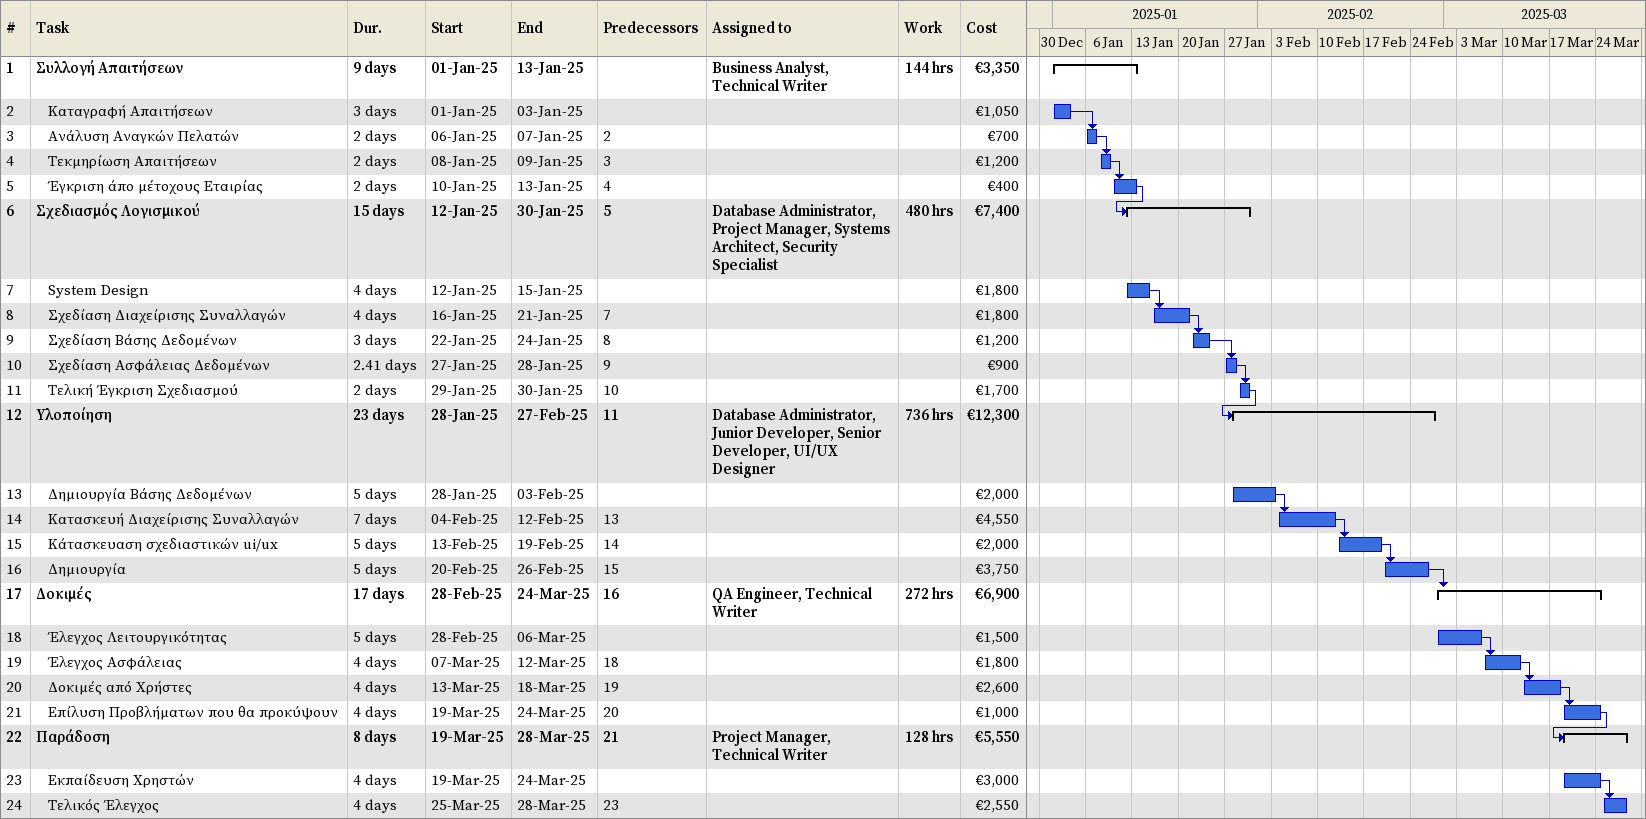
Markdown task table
| ID | Level | Task | Duration | Start | Finish | Predecessors | Resources | Work (h) | Cost (€) |
|---|---|---|---|---|---|---|---|---|---|
| 1 | 1 | **Συλλογή Απαιτήσεων** | 9d | 2025-01-01 | 2025-01-13 |  | Business Analyst, Technical Writer | 144 | 3350 |
| 2 | 2 | Καταγραφή Απαιτήσεων | 3d | 2025-01-01 | 2025-01-03 |  |  |  | 1050 |
| 3 | 2 | Ανάλυση Αναγκών Πελατών | 2d | 2025-01-06 | 2025-01-07 | 2 |  |  | 700 |
| 4 | 2 | Τεκμηρίωση Απαιτήσεων | 2d | 2025-01-08 | 2025-01-09 | 3 |  |  | 1200 |
| 5 | 2 | Έγκριση άπο μέτοχους Εταιρίας | 2d | 2025-01-10 | 2025-01-13 | 4 |  |  | 400 |
| 6 | 1 | **Σχεδιασμός Λογισμικού** | 15d | 2025-01-12 | 2025-01-30 | 5 | Database Administrator, Project Manager, Systems Architect, Security Specialist | 480 | 7400 |
| 7 | 2 | System Design | 4d | 2025-01-12 | 2025-01-15 |  |  |  | 1800 |
| 8 | 2 | Σχεδίαση Διαχείρισης Συναλλαγών | 4d | 2025-01-16 | 2025-01-21 | 7 |  |  | 1800 |
| 9 | 2 | Σχεδίαση Βάσης Δεδομένων | 3d | 2025-01-22 | 2025-01-24 | 8 |  |  | 1200 |
| 10 | 2 | Σχεδίαση Ασφάλειας Δεδομένων | 2.41d | 2025-01-27 | 2025-01-28 | 9 |  |  | 900 |
| 11 | 2 | Τελική Έγκριση Σχεδιασμού | 2d | 2025-01-29 | 2025-01-30 | 10 |  |  | 1700 |
| 12 | 1 | **Υλοποίηση** | 23d | 2025-01-28 | 2025-02-27 | 11 | Database Administrator, Junior Developer, Senior Developer, UI/UX Designer | 736 | 12300 |
| 13 | 2 | Δημιουργία Βάσης Δεδομένων | 5d | 2025-01-28 | 2025-02-03 |  |  |  | 2000 |
| 14 | 2 | Κατασκευή Διαχείρισης Συναλλαγών | 7d | 2025-02-04 | 2025-02-12 | 13 |  |  | 4550 |
| 15 | 2 | Κάτασκευαση σχεδιαστικών ui/ux | 5d | 2025-02-13 | 2025-02-19 | 14 |  |  | 2000 |
| 16 | 2 | Δημιουργία | 5d | 2025-02-20 | 2025-02-26 | 15 |  |  | 3750 |
| 17 | 1 | **Δοκιμές** | 17d | 2025-02-28 | 2025-03-24 | 16 | QA Engineer, Technical Writer | 272 | 6900 |
| 18 | 2 | Έλεγχος Λειτουργικότητας | 5d | 2025-02-28 | 2025-03-06 |  |  |  | 1500 |
| 19 | 2 | Έλεγχος Ασφάλειας | 4d | 2025-03-07 | 2025-03-12 | 18 |  |  | 1800 |
| 20 | 2 | Δοκιμές από Χρήστες | 4d | 2025-03-13 | 2025-03-18 | 19 |  |  | 2600 |
| 21 | 2 | Επίλυση Προβλήματων που θα προκύψουν | 4d | 2025-03-19 | 2025-03-24 | 20 |  |  | 1000 |
| 22 | 1 | **Παράδοση** | 8d | 2025-03-19 | 2025-03-28 | 21 | Project Manager, Technical Writer | 128 | 5550 |
| 23 | 2 | Εκπαίδευση Χρηστών | 4d | 2025-03-19 | 2025-03-24 |  |  |  | 3000 |
| 24 | 2 | Τελικός Έλεγχος | 4d | 2025-03-25 | 2025-03-28 | 23 |  |  | 2550 |
